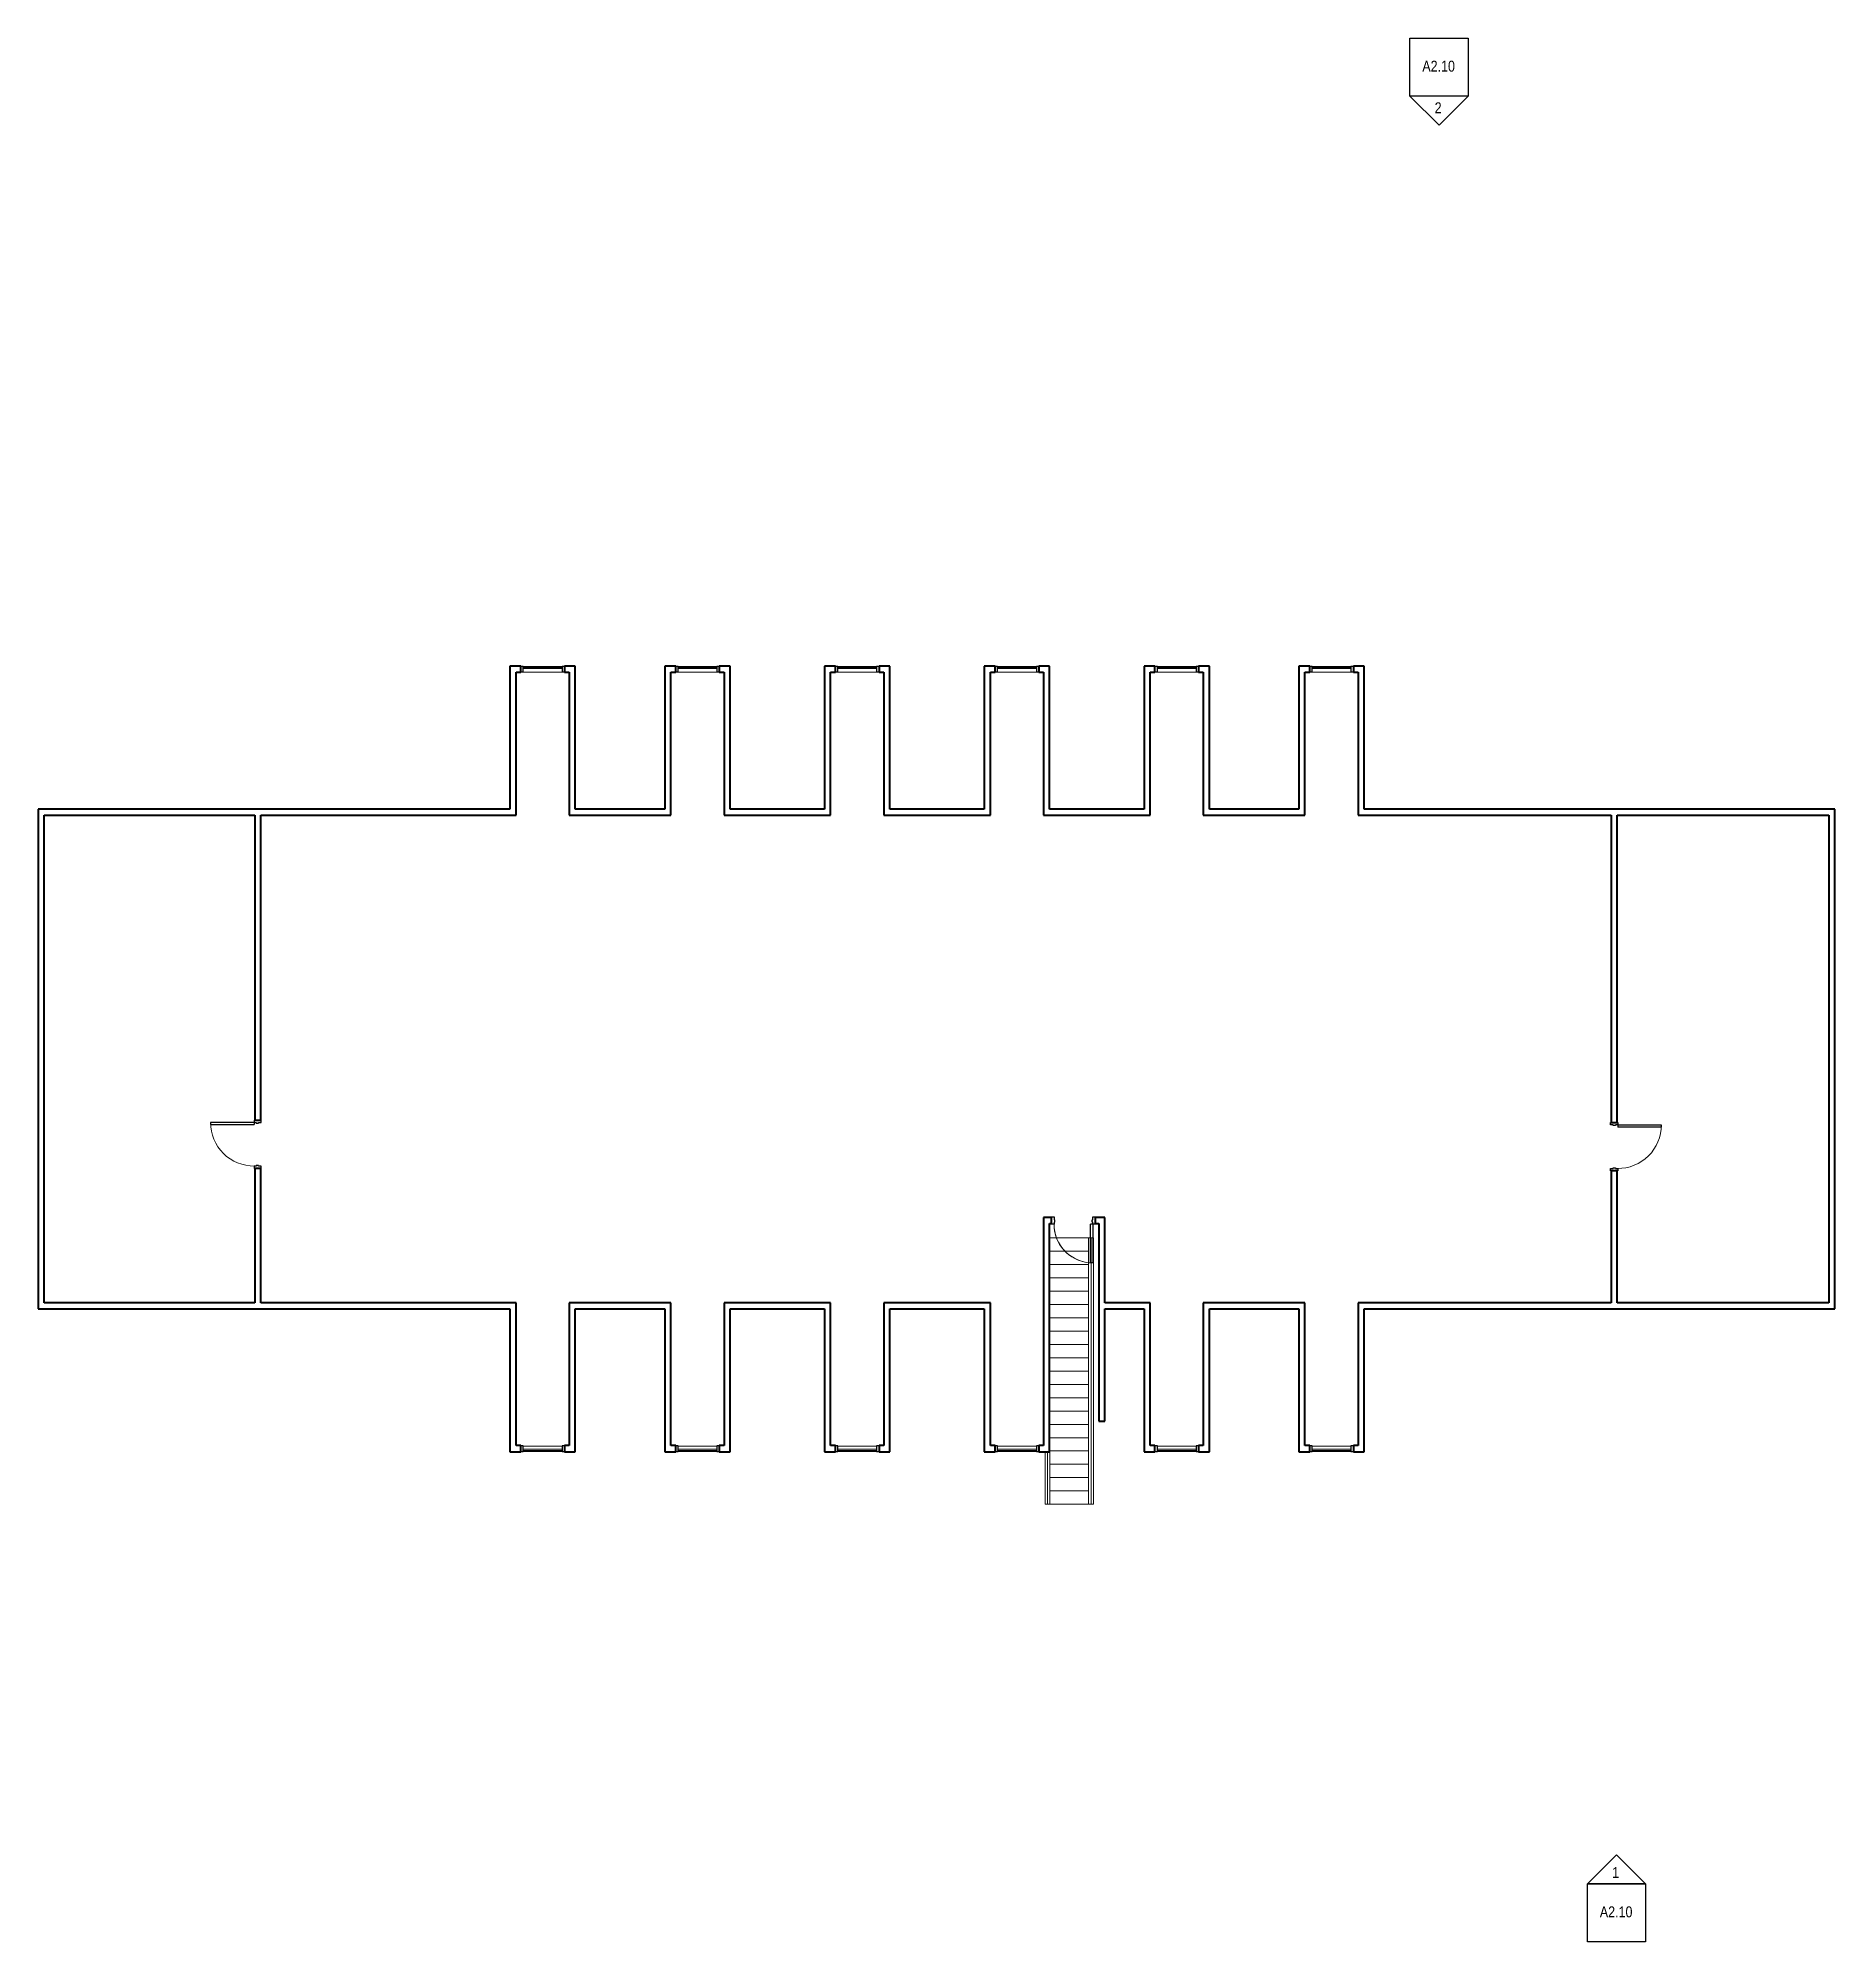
# Model space of a CAD drawing. Header units: inches. Extents: x -638 to 847, y -1455 to 118.
import ezdxf

# ---------------------------------------------------------------- set-up
doc = ezdxf.new("R2010")
doc.units = ezdxf.units.IN
doc.header["$MEASUREMENT"] = 0
for name, color, linetype, lineweight in [('A-DOOR', 31, 'Continuous', 15), ('A-DOOR-FRAM', 31, 'Continuous', 25), ('A-FLOR-HRAL', 11, 'Continuous', 9), ('A-GLAZ-CURT', 52, 'Continuous', 9), ('A-GLAZ-CWMG', 51, 'Continuous', 9), ('G-ANNO-SYMB', 111, 'Continuous', 9), ('I-WALL', 2, 'Continuous', 15), ('S-STRS', 31, 'Continuous', 9)]:
    doc.layers.add(name, color=color, linetype=linetype, lineweight=lineweight)
doc.styles.add('Arial Narrow', font='ARIALN.TTF', dxfattribs={"height": 9})

# ---------------------------------------------------------------- blocks, each defined once
blk = doc.blocks.new('System Panel - zGlazed-5157346-LEVEL 3 - Map Export')
at = {"layer": 'A-GLAZ-CURT', "lineweight": 15}
for p, q in [((16, 1.5), (-16, 1.5)), ((-16, 1.5), (-16, 0.5)), ((-16, 0.5), (16, 0.5)), ((16, 0.5), (16, 1.5))]:
    blk.add_line(p, q, dxfattribs=at)
blk = doc.blocks.new('Rectangular Mullion - 4 1_2_ x 2_ Rectangular_CE_-5157345-LEVEL 3 - Map Export')
at = {"layer": 'A-GLAZ-CWMG'}
for p, q in [((414.9, -1045), (446.9, -1045)), ((414.9, -1049.5), (446.9, -1049.5))]:
    blk.add_line(p, q, dxfattribs=at)
blk = doc.blocks.new('Rectangular Mullion - 4 1_2_ x 2_ Rectangular_CE_-5157312-LEVEL 3 - Map Export')
at = {"layer": 'A-GLAZ-CWMG', "lineweight": 25}
for p, q in [((-2, 2.25), (0, 2.25)), ((-2, -2.25), (-2, 2.25)), ((0, 2.25), (0, -2.25)), ((0, -2.25), (-2, -2.25))]:
    blk.add_line(p, q, dxfattribs=at)
blk = doc.blocks.new('Rectangular Mullion - 4 1_2_ x 2_ Rectangular_CE_-5157313-LEVEL 3 - Map Export')
at = {"layer": 'A-GLAZ-CWMG', "lineweight": 25}
for p, q in [((0, 2.25), (-2, 2.25)), ((-2, 2.25), (-2, -2.25)), ((0, -2.25), (0, 2.25)), ((-2, -2.25), (0, -2.25))]:
    blk.add_line(p, q, dxfattribs=at)
blk = doc.blocks.new('System Panel - zGlazed-5158016-LEVEL 3 - Map Export')
at = {"layer": 'A-GLAZ-CURT', "lineweight": 15}
for p, q in [((16, -0.5), (-16, -0.5)), ((-16, -0.5), (-16, -1.5)), ((-16, -1.5), (16, -1.5)), ((16, -1.5), (16, -0.5))]:
    blk.add_line(p, q, dxfattribs=at)
blk = doc.blocks.new('Rectangular Mullion - 4 1_2_ x 2_ Rectangular_CE_-5158015-LEVEL 3 - Map Export')
at = {"layer": 'A-GLAZ-CWMG'}
for p, q in [((414.9, -401), (446.9, -401)), ((414.9, -405.5), (446.9, -405.5))]:
    blk.add_line(p, q, dxfattribs=at)
blk = doc.blocks.new('Rectangular Mullion - 4 1_2_ x 2_ Rectangular_CE_-5158017-LEVEL 3 - Map Export')
at = {"layer": 'A-GLAZ-CWMG', "lineweight": 25}
for p, q in [((-2, 2.25), (0, 2.25)), ((-2, -2.25), (-2, 2.25)), ((0, 2.25), (0, -2.25)), ((0, -2.25), (-2, -2.25))]:
    blk.add_line(p, q, dxfattribs=at)
blk = doc.blocks.new('Rectangular Mullion - 4 1_2_ x 2_ Rectangular_CE_-5158018-LEVEL 3 - Map Export')
at = {"layer": 'A-GLAZ-CWMG', "lineweight": 25}
for p, q in [((0, 2.25), (-2, 2.25)), ((-2, 2.25), (-2, -2.25)), ((0, -2.25), (0, 2.25)), ((-2, -2.25), (0, -2.25))]:
    blk.add_line(p, q, dxfattribs=at)
blk = doc.blocks.new('Door-Single_CE_ - HM Door-2_ HM Frame-5188854-LEVEL 3 - Map Export')
at = {"layer": 'A-DOOR'}
for p, q in [((16.25, -39), (16.25, -3)), ((16.25, -3), (18, -3)), ((18, -3), (18, -39)), ((18, -39), (16.25, -39))]:
    blk.add_line(p, q, dxfattribs=at)
at = {"layer": 'A-DOOR', "lineweight": 25}
for p, q in [((16.25, -39), (16.25, -3)), ((18, -3), (16.25, -3)), ((18, -3), (18, -39)), ((18, -39), (16.25, -39))]:
    blk.add_line(p, q, dxfattribs=at)
at = {"layer": 'A-DOOR', "lineweight": 9}
blk.add_arc((18, -3), 36, 179.5, 270, dxfattribs=at)
blk.add_arc((18, -3), 36, 179.5, 270, dxfattribs=at)
blk.add_arc((18, -3), 36, 179.5, 270, dxfattribs=at)
blk.add_arc((18, -3), 36, 179.5, 270, dxfattribs=at)
at = {"layer": 'A-DOOR-FRAM'}
for p, q in [((-20, 3), (-18, 3)), ((-20, -3), (-20, 3)), ((-18, 3), (-18, 0.75)), ((-18, 0.75), (-17.5, 0.75)), ((-17.5, 0.75), (-17.5, -1.25)), ((17.5, 0.75), (18, 0.75)), ((17.5, -1.25), (17.5, 0.75)), ((18, 3), (20, 3)), ((18, 0.75), (18, 3)), ((20, 3), (20, -3)), ((-18, -3), (-20, -3)), ((-18, -1.25), (-18, -3)), ((-17.5, -1.25), (-18, -1.25)), ((18, -1.25), (17.5, -1.25)), ((18, -3), (18, -1.25)), ((20, -3), (18, -3))]:
    blk.add_line(p, q, dxfattribs=at)
blk = doc.blocks.new('Door-Single_CE_ - HM Door-2_ HM Frame-5188851-LEVEL 3 - Map Export')
at = {"layer": 'A-DOOR'}
for p, q in [((18, 39), (16.25, 39)), ((16.25, 39), (16.25, 3)), ((18, 3), (18, 39)), ((16.25, 3), (18, 3))]:
    blk.add_line(p, q, dxfattribs=at)
at = {"layer": 'A-DOOR', "lineweight": 25}
for p, q in [((18, 39), (16.25, 39)), ((16.25, 39), (16.25, 3)), ((18, 3), (18, 39)), ((18, 3), (16.25, 3))]:
    blk.add_line(p, q, dxfattribs=at)
at = {"layer": 'A-DOOR', "lineweight": 9}
blk.add_arc((18, 3), 36, 90, 180.5, dxfattribs=at)
blk.add_arc((18, 3), 36, 90, 180.5, dxfattribs=at)
blk.add_arc((18, 3), 36, 90, 180.5, dxfattribs=at)
blk.add_arc((18, 3), 36, 90, 180.5, dxfattribs=at)
at = {"layer": 'A-DOOR-FRAM'}
for p, q in [((-18, 3), (-20, 3)), ((-20, 3), (-20, -3)), ((-18, 1.25), (-18, 3)), ((-17.5, 1.25), (-18, 1.25)), ((-17.5, -0.75), (-17.5, 1.25)), ((18, 1.25), (17.5, 1.25)), ((17.5, 1.25), (17.5, -0.75)), ((20, 3), (18, 3)), ((18, 3), (18, 1.25)), ((20, -3), (20, 3)), ((-20, -3), (-18, -3)), ((-18, -3), (-18, -0.75)), ((-18, -0.75), (-17.5, -0.75)), ((17.5, -0.75), (18, -0.75)), ((18, -0.75), (18, -3)), ((18, -3), (20, -3))]:
    blk.add_line(p, q, dxfattribs=at)
blk = doc.blocks.new('Door-Single_CE_ - HM Door-2_ HM Frame-5188855-LEVEL 3 - Map Export')
at = {"layer": 'A-DOOR'}
for p, q in [((14.2, -14.4), (14.2, -3)), ((14.2, -3), (16, -3)), ((16, -3), (16, -14.4)), ((16, -16.9), (16, -35)), ((16, -35), (14.6, -35))]:
    blk.add_line(p, q, dxfattribs=at)
at = {"layer": 'A-DOOR', "lineweight": 25}
for p, q in [((14.2, -35), (14.2, -3)), ((16, -3), (14.2, -3)), ((16, -3), (16, -35)), ((16, -35), (14.2, -35))]:
    blk.add_line(p, q, dxfattribs=at)
at = {"layer": 'A-DOOR', "lineweight": 9}
for start, end in [(179.5, 263.9402), (179.5, 263.9402), (179.4697, 270), (179.4697, 270), (267.5336, 270), (267.5336, 270)]:
    blk.add_arc((16, -3), 32, start, end, dxfattribs=at)
at = {"layer": 'A-DOOR-FRAM'}
for p, q in [((-18, 3), (-16, 3)), ((-18, -3), (-18, 3)), ((-16, 3), (-16, 0.7)), ((-16, 0.7), (-15.5, 0.7)), ((-15.5, 0.7), (-15.5, -1.3)), ((15.5, 0.7), (16, 0.7)), ((15.5, -1.3), (15.5, 0.7)), ((16, 3), (18, 3)), ((16, 0.7), (16, 3)), ((18, 3), (18, -3)), ((-16, -3), (-18, -3)), ((-16, -1.3), (-16, -3)), ((-15.5, -1.3), (-16, -1.3)), ((16, -1.3), (15.5, -1.3)), ((16, -3), (16, -1.3)), ((18, -3), (16, -3))]:
    blk.add_line(p, q, dxfattribs=at)
blk = doc.blocks.new('Railing - Railing-5159730-LEVEL 3 - Map Export')
at = {"layer": 'A-FLOR-HRAL'}
for p, q in [((230.1, -873.1), (232.1, -873.1)), ((230.1, -1093.1), (230.1, -873.1)), ((232.1, -1093.1), (232.1, -873.1)), ((232.1, -1093.1), (230.1, -1093.1))]:
    blk.add_line(p, q, dxfattribs=at)
blk = doc.blocks.new('Railing - Railing-5159734-LEVEL 3 - Map Export')
at = {"layer": 'A-FLOR-HRAL'}
for p, q in [((197.9, -873.1), (198.1, -873.1)), ((198.1, -1093.1), (198.1, -873.1)), ((196.1, -1093.1), (196.1, -1049.7)), ((198.1, -1093.1), (196.1, -1093.1))]:
    blk.add_line(p, q, dxfattribs=at)
blk = doc.blocks.new('Elevation - Detail Number_CE_-134675-LEVEL 3 - Map Export')
at = {"layer": 'G-ANNO-SYMB', "lineweight": 25}
for p, q in [((-0.25, -0.25), (-0.25, 0.25)), ((-0.25, 0.25), (0.25, 0.25)), ((0.25, 0.25), (0.25, -0.25)), ((0.25, -0.25), (-0.25, -0.25))]:
    blk.add_line(p, q, dxfattribs=at)
blk = doc.blocks.new('Elevation - Detail Number_CE_-46063-LEVEL 3 - Map Export')
at = {"layer": 'G-ANNO-SYMB', "lineweight": 25}
for p, q in [((0, 0.25), (-0.25, 0)), ((0.25, 0), (0, 0.25)), ((-0.25, 0), (0.25, 0))]:
    blk.add_line(p, q, dxfattribs=at)

msp = doc.modelspace()

# ---------------------------------------------------------------- linework, layer by layer
at = {"layer": 'I-WALL', "lineweight": 40}
for p, q in [((-239.1, -400.7), (-248.1, -400.7)), ((-248.1, -400.7), (-248.1, -518.7)), ((-243.1, -405.7), (-239.1, -405.7)), ((-243.1, -523.7), (-243.1, -405.7)), ((-239.1, -405.7), (-239.1, -400.7)), ((-194.1, -400.7), (-203.1, -400.7)), ((-203.1, -400.7), (-203.1, -405.7)), ((-203.1, -405.7), (-199.1, -405.7)), ((-199.1, -405.7), (-199.1, -523.7)), ((-194.1, -518.7), (-194.1, -400.7)), ((-111.1, -400.7), (-120.1, -400.7)), ((-120.1, -400.7), (-120.1, -518.7)), ((-115.1, -405.7), (-111.1, -405.7)), ((-115.1, -523.7), (-115.1, -405.7)), ((-111.1, -405.7), (-111.1, -400.7)), ((-66.1, -400.7), (-75.1, -400.7)), ((-75.1, -400.7), (-75.1, -405.7)), ((-75.1, -405.7), (-71.1, -405.7)), ((-71.1, -405.7), (-71.1, -523.7)), ((-66.1, -518.7), (-66.1, -400.7)), ((20.9, -400.7), (11.9, -400.7)), ((11.9, -400.7), (11.9, -518.7)), ((16.9, -405.7), (20.9, -405.7)), ((16.9, -523.7), (16.9, -405.7)), ((20.9, -405.7), (20.9, -400.7)), ((65.9, -400.7), (56.9, -400.7)), ((56.9, -400.7), (56.9, -405.7)), ((56.9, -405.7), (60.9, -405.7)), ((60.9, -405.7), (60.9, -523.7)), ((65.9, -518.7), (65.9, -400.7)), ((152.9, -400.7), (143.9, -400.7)), ((143.9, -400.7), (143.9, -518.7)), ((148.9, -405.7), (152.9, -405.7)), ((148.9, -523.7), (148.9, -405.7)), ((152.9, -405.7), (152.9, -400.7)), ((197.9, -400.7), (188.9, -400.7)), ((188.9, -400.7), (188.9, -405.7)), ((188.9, -405.7), (192.9, -405.7)), ((192.9, -405.7), (192.9, -523.7)), ((197.9, -518.7), (197.9, -400.7)), ((284.9, -400.7), (275.9, -400.7)), ((275.9, -400.7), (275.9, -518.7)), ((280.9, -405.7), (284.9, -405.7)), ((280.9, -523.7), (280.9, -405.7)), ((284.9, -405.7), (284.9, -400.7)), ((329.9, -400.7), (320.9, -400.7)), ((320.9, -400.7), (320.9, -405.7)), ((320.9, -405.7), (324.9, -405.7)), ((324.9, -405.7), (324.9, -523.7)), ((329.9, -518.7), (329.9, -400.7)), ((412.9, -400.7), (403.9, -400.7)), ((403.9, -400.7), (403.9, -518.7)), ((408.9, -405.7), (412.9, -405.7)), ((408.9, -523.7), (408.9, -405.7)), ((412.9, -405.7), (412.9, -400.7)), ((457.9, -400.7), (448.9, -400.7)), ((448.9, -400.7), (448.9, -405.7)), ((448.9, -405.7), (452.9, -405.7)), ((452.9, -405.7), (452.9, -523.7)), ((457.9, -518.7), (457.9, -400.7)), ((-638.1, -518.7), (-638.1, -931.7)), ((-248.1, -518.7), (-638.1, -518.7)), ((-120.1, -518.7), (-194.1, -518.7)), ((11.9, -518.7), (-66.1, -518.7)), ((143.9, -518.7), (65.9, -518.7)), ((275.9, -518.7), (197.9, -518.7)), ((403.9, -518.7), (329.9, -518.7)), ((846.9, -518.7), (457.9, -518.7)), ((846.9, -931.7), (846.9, -518.7)), ((-633.1, -926.7), (-633.1, -523.7)), ((-633.1, -523.7), (-459.1, -523.7)), ((-459.1, -523.7), (-459.1, -775.7)), ((-454.1, -523.7), (-243.1, -523.7)), ((-454.1, -775.7), (-454.1, -523.7)), ((-199.1, -523.7), (-115.1, -523.7)), ((-71.1, -523.7), (16.9, -523.7)), ((60.9, -523.7), (148.9, -523.7)), ((192.9, -523.7), (280.9, -523.7)), ((324.9, -523.7), (408.9, -523.7)), ((452.9, -523.7), (661.9, -523.7)), ((661.9, -523.7), (661.9, -777.7)), ((666.9, -523.7), (841.9, -523.7)), ((666.9, -777.7), (666.9, -523.7)), ((841.9, -523.7), (841.9, -926.7)), ((-459.1, -775.7), (-454.1, -775.7)), ((661.9, -777.7), (666.9, -777.7)), ((-454.1, -815.7), (-459.1, -815.7)), ((-459.1, -815.7), (-459.1, -926.7)), ((-454.1, -926.7), (-454.1, -815.7)), ((666.9, -817.7), (661.9, -817.7)), ((661.9, -817.7), (661.9, -926.7)), ((666.9, -926.7), (666.9, -817.7)), ((192.9, -856.2), (192.9, -1044.7)), ((199.5, -856.2), (192.9, -856.2)), ((197.9, -1049.7), (197.9, -861.2)), ((197.9, -861.2), (199.5, -861.2)), ((199.5, -861.2), (199.5, -856.2)), ((243.5, -856.2), (235.5, -856.2)), ((235.5, -856.2), (235.5, -861.2)), ((235.5, -861.2), (238.5, -861.2)), ((238.5, -861.2), (238.5, -1024.5)), ((243.5, -926.7), (243.5, -856.2)), ((-459.1, -926.7), (-633.1, -926.7)), ((-243.1, -926.7), (-454.1, -926.7)), ((-243.1, -1044.7), (-243.1, -926.7)), ((-115.1, -926.7), (-199.1, -926.7)), ((-199.1, -926.7), (-199.1, -1044.7)), ((-115.1, -1044.7), (-115.1, -926.7)), ((-71.1, -926.7), (-71.1, -1044.7)), ((16.9, -926.7), (-71.1, -926.7)), ((16.9, -1044.7), (16.9, -926.7)), ((148.9, -926.7), (60.9, -926.7)), ((60.9, -926.7), (60.9, -1044.7)), ((148.9, -1044.7), (148.9, -926.7)), ((280.9, -926.7), (243.5, -926.7)), ((280.9, -1044.7), (280.9, -926.7)), ((408.9, -926.7), (324.9, -926.7)), ((324.9, -926.7), (324.9, -1044.7)), ((408.9, -1044.7), (408.9, -926.7)), ((661.9, -926.7), (452.9, -926.7)), ((452.9, -926.7), (452.9, -1044.7)), ((841.9, -926.7), (666.9, -926.7)), ((-638.1, -931.7), (-248.1, -931.7)), ((-248.1, -931.7), (-248.1, -1049.7)), ((-194.1, -931.7), (-120.1, -931.7)), ((-194.1, -1049.7), (-194.1, -931.7)), ((-120.1, -931.7), (-120.1, -1049.7)), ((-66.1, -1049.7), (-66.1, -931.7)), ((-66.1, -931.7), (11.9, -931.7)), ((11.9, -931.7), (11.9, -1049.7)), ((65.9, -931.7), (143.9, -931.7)), ((65.9, -1049.7), (65.9, -931.7)), ((143.9, -931.7), (143.9, -1049.7)), ((243.5, -931.7), (275.9, -931.7)), ((243.5, -1024.5), (243.5, -931.7)), ((275.9, -931.7), (275.9, -1049.7)), ((329.9, -931.7), (403.9, -931.7)), ((329.9, -1049.7), (329.9, -931.7)), ((403.9, -931.7), (403.9, -1049.7)), ((457.9, -931.7), (846.9, -931.7)), ((457.9, -1049.7), (457.9, -931.7)), ((238.5, -1024.5), (243.5, -1024.5)), ((-248.1, -1049.7), (-239.1, -1049.7)), ((-239.1, -1044.7), (-243.1, -1044.7)), ((-239.1, -1049.7), (-239.1, -1044.7)), ((-199.1, -1044.7), (-203.1, -1044.7)), ((-203.1, -1044.7), (-203.1, -1049.7)), ((-203.1, -1049.7), (-194.1, -1049.7)), ((-120.1, -1049.7), (-111.1, -1049.7)), ((-111.1, -1044.7), (-115.1, -1044.7)), ((-111.1, -1049.7), (-111.1, -1044.7)), ((-71.1, -1044.7), (-75.1, -1044.7)), ((-75.1, -1044.7), (-75.1, -1049.7)), ((-75.1, -1049.7), (-66.1, -1049.7)), ((11.9, -1049.7), (20.9, -1049.7)), ((20.9, -1044.7), (16.9, -1044.7)), ((20.9, -1049.7), (20.9, -1044.7)), ((60.9, -1044.7), (56.9, -1044.7)), ((56.9, -1044.7), (56.9, -1049.7)), ((56.9, -1049.7), (65.9, -1049.7)), ((143.9, -1049.7), (152.9, -1049.7)), ((152.9, -1044.7), (148.9, -1044.7)), ((152.9, -1049.7), (152.9, -1044.7)), ((192.9, -1044.7), (188.9, -1044.7)), ((188.9, -1044.7), (188.9, -1049.7)), ((188.9, -1049.7), (197.9, -1049.7)), ((275.9, -1049.7), (284.9, -1049.7)), ((284.9, -1044.7), (280.9, -1044.7)), ((284.9, -1049.7), (284.9, -1044.7)), ((324.9, -1044.7), (320.9, -1044.7)), ((320.9, -1044.7), (320.9, -1049.7)), ((320.9, -1049.7), (329.9, -1049.7)), ((403.9, -1049.7), (412.9, -1049.7)), ((412.9, -1044.7), (408.9, -1044.7)), ((412.9, -1049.7), (412.9, -1044.7)), ((452.9, -1044.7), (448.9, -1044.7)), ((448.9, -1044.7), (448.9, -1049.7)), ((448.9, -1049.7), (457.9, -1049.7))]:
    msp.add_line(p, q, dxfattribs=at)
at = {"layer": 'S-STRS'}
for p, q in [((198.1, -873.1), (230.1, -873.1)), ((234.1, -873.1), (232.1, -873.1)), ((234.1, -1093.1), (234.1, -873.1)), ((198.1, -884.1), (230.1, -884.1)), ((198.1, -895.1), (230.1, -895.1)), ((198.1, -906.1), (230.1, -906.1)), ((198.1, -917.1), (230.1, -917.1)), ((198.1, -928.1), (230.1, -928.1)), ((198.1, -939.1), (230.1, -939.1)), ((198.1, -950.1), (230.1, -950.1)), ((198.1, -961.1), (230.1, -961.1)), ((198.1, -972.1), (230.1, -972.1)), ((198.1, -983.1), (230.1, -983.1)), ((198.1, -994.1), (230.1, -994.1)), ((198.1, -1005.1), (230.1, -1005.1)), ((198.1, -1016.1), (230.1, -1016.1)), ((198.1, -1027.1), (230.1, -1027.1)), ((198.1, -1038.1), (230.1, -1038.1)), ((194.1, -1093.1), (194.1, -1049.7)), ((198.1, -1049.1), (230.1, -1049.1)), ((198.1, -1060.1), (230.1, -1060.1)), ((198.1, -1071.1), (230.1, -1071.1)), ((198.1, -1082.1), (230.1, -1082.1)), ((194.1, -1093.1), (196.1, -1093.1)), ((198.1, -1093.1), (230.1, -1093.1)), ((232.1, -1093.1), (234.1, -1093.1))]:
    msp.add_line(p, q, dxfattribs=at)

# ---------------------------------------------------------------- block references
at = {"layer": 'A-DOOR', "lineweight": 9, "rotation": 89.99999999999972}
for name, p in [('Door-Single_CE_ - HM Door-2_ HM Frame-5188851-LEVEL 3 - Map Export', (-456.6, -795.7)), ('Door-Single_CE_ - HM Door-2_ HM Frame-5188854-LEVEL 3 - Map Export', (664.4, -797.7))]:
    msp.add_blockref(name, p, dxfattribs=at)
at = {"layer": 'A-DOOR', "lineweight": 9}
msp.add_blockref('Door-Single_CE_ - HM Door-2_ HM Frame-5188855-LEVEL 3 - Map Export', (217.5, -858.7), dxfattribs=at)
at = {"layer": 'A-FLOR-HRAL'}
for name in ['Railing - Railing-5159734-LEVEL 3 - Map Export', 'Railing - Railing-5159730-LEVEL 3 - Map Export']:
    msp.add_blockref(name, (0, 0), dxfattribs=at)
at = {"layer": 'A-GLAZ-CURT', "rotation": 180}
for name, p in [('System Panel - zGlazed-5158016-LEVEL 3 - Map Export', (-221.1, -403.2)), ('System Panel - zGlazed-5158016-LEVEL 3 - Map Export', (-93.1, -403.2)), ('System Panel - zGlazed-5158016-LEVEL 3 - Map Export', (38.9, -403.2)), ('System Panel - zGlazed-5158016-LEVEL 3 - Map Export', (170.9, -403.2)), ('System Panel - zGlazed-5158016-LEVEL 3 - Map Export', (302.9, -403.2)), ('System Panel - zGlazed-5158016-LEVEL 3 - Map Export', (430.9, -403.2)), ('System Panel - zGlazed-5157346-LEVEL 3 - Map Export', (-221.1, -1047.2)), ('System Panel - zGlazed-5157346-LEVEL 3 - Map Export', (-93.1, -1047.2)), ('System Panel - zGlazed-5157346-LEVEL 3 - Map Export', (38.9, -1047.2)), ('System Panel - zGlazed-5157346-LEVEL 3 - Map Export', (170.9, -1047.2)), ('System Panel - zGlazed-5157346-LEVEL 3 - Map Export', (302.9, -1047.2)), ('System Panel - zGlazed-5157346-LEVEL 3 - Map Export', (430.9, -1047.2))]:
    msp.add_blockref(name, p, dxfattribs=at)
at = {"layer": 'A-GLAZ-CWMG', "extrusion": (0, 0, -1)}
for name, p in [('Rectangular Mullion - 4 1_2_ x 2_ Rectangular_CE_-5158017-LEVEL 3 - Map Export', (239.1, -403.2)), ('Rectangular Mullion - 4 1_2_ x 2_ Rectangular_CE_-5158017-LEVEL 3 - Map Export', (111.1, -403.2)), ('Rectangular Mullion - 4 1_2_ x 2_ Rectangular_CE_-5158017-LEVEL 3 - Map Export', (-20.9, -403.2)), ('Rectangular Mullion - 4 1_2_ x 2_ Rectangular_CE_-5158017-LEVEL 3 - Map Export', (-152.9, -403.2)), ('Rectangular Mullion - 4 1_2_ x 2_ Rectangular_CE_-5158017-LEVEL 3 - Map Export', (-284.9, -403.2)), ('Rectangular Mullion - 4 1_2_ x 2_ Rectangular_CE_-5158017-LEVEL 3 - Map Export', (-412.9, -403.2)), ('Rectangular Mullion - 4 1_2_ x 2_ Rectangular_CE_-5157312-LEVEL 3 - Map Export', (239.1, -1047.2)), ('Rectangular Mullion - 4 1_2_ x 2_ Rectangular_CE_-5157312-LEVEL 3 - Map Export', (111.1, -1047.2)), ('Rectangular Mullion - 4 1_2_ x 2_ Rectangular_CE_-5157312-LEVEL 3 - Map Export', (-20.9, -1047.2)), ('Rectangular Mullion - 4 1_2_ x 2_ Rectangular_CE_-5157312-LEVEL 3 - Map Export', (-152.9, -1047.2)), ('Rectangular Mullion - 4 1_2_ x 2_ Rectangular_CE_-5157312-LEVEL 3 - Map Export', (-284.9, -1047.2)), ('Rectangular Mullion - 4 1_2_ x 2_ Rectangular_CE_-5157312-LEVEL 3 - Map Export', (-412.9, -1047.2))]:
    msp.add_blockref(name, p, dxfattribs=at)
at = {"layer": 'A-GLAZ-CWMG'}
for name, p in [('Rectangular Mullion - 4 1_2_ x 2_ Rectangular_CE_-5158015-LEVEL 3 - Map Export', (-652, 0)), ('Rectangular Mullion - 4 1_2_ x 2_ Rectangular_CE_-5158018-LEVEL 3 - Map Export', (-203.1, -403.2)), ('Rectangular Mullion - 4 1_2_ x 2_ Rectangular_CE_-5158015-LEVEL 3 - Map Export', (-524, 0)), ('Rectangular Mullion - 4 1_2_ x 2_ Rectangular_CE_-5158018-LEVEL 3 - Map Export', (-75.1, -403.2)), ('Rectangular Mullion - 4 1_2_ x 2_ Rectangular_CE_-5158015-LEVEL 3 - Map Export', (-392, 0)), ('Rectangular Mullion - 4 1_2_ x 2_ Rectangular_CE_-5158018-LEVEL 3 - Map Export', (56.9, -403.2)), ('Rectangular Mullion - 4 1_2_ x 2_ Rectangular_CE_-5158015-LEVEL 3 - Map Export', (-260, 0)), ('Rectangular Mullion - 4 1_2_ x 2_ Rectangular_CE_-5158018-LEVEL 3 - Map Export', (188.9, -403.2)), ('Rectangular Mullion - 4 1_2_ x 2_ Rectangular_CE_-5158015-LEVEL 3 - Map Export', (-128, 0)), ('Rectangular Mullion - 4 1_2_ x 2_ Rectangular_CE_-5158018-LEVEL 3 - Map Export', (320.9, -403.2)), ('Rectangular Mullion - 4 1_2_ x 2_ Rectangular_CE_-5158015-LEVEL 3 - Map Export', (0, 0)), ('Rectangular Mullion - 4 1_2_ x 2_ Rectangular_CE_-5158018-LEVEL 3 - Map Export', (448.9, -403.2)), ('Rectangular Mullion - 4 1_2_ x 2_ Rectangular_CE_-5157345-LEVEL 3 - Map Export', (-652, 0)), ('Rectangular Mullion - 4 1_2_ x 2_ Rectangular_CE_-5157313-LEVEL 3 - Map Export', (-203.1, -1047.2)), ('Rectangular Mullion - 4 1_2_ x 2_ Rectangular_CE_-5157345-LEVEL 3 - Map Export', (-524, 0)), ('Rectangular Mullion - 4 1_2_ x 2_ Rectangular_CE_-5157313-LEVEL 3 - Map Export', (-75.1, -1047.2)), ('Rectangular Mullion - 4 1_2_ x 2_ Rectangular_CE_-5157345-LEVEL 3 - Map Export', (-392, 0)), ('Rectangular Mullion - 4 1_2_ x 2_ Rectangular_CE_-5157313-LEVEL 3 - Map Export', (56.9, -1047.2)), ('Rectangular Mullion - 4 1_2_ x 2_ Rectangular_CE_-5157345-LEVEL 3 - Map Export', (-260, 0)), ('Rectangular Mullion - 4 1_2_ x 2_ Rectangular_CE_-5157313-LEVEL 3 - Map Export', (188.9, -1047.2)), ('Rectangular Mullion - 4 1_2_ x 2_ Rectangular_CE_-5157345-LEVEL 3 - Map Export', (-128, 0)), ('Rectangular Mullion - 4 1_2_ x 2_ Rectangular_CE_-5157313-LEVEL 3 - Map Export', (320.9, -1047.2)), ('Rectangular Mullion - 4 1_2_ x 2_ Rectangular_CE_-5157345-LEVEL 3 - Map Export', (0, 0)), ('Rectangular Mullion - 4 1_2_ x 2_ Rectangular_CE_-5157313-LEVEL 3 - Map Export', (448.9, -1047.2))]:
    msp.add_blockref(name, p, dxfattribs=at)
at = {"layer": 'G-ANNO-SYMB', "lineweight": 25, "xscale": 95.99999999999994, "yscale": 95.99999999999994, "zscale": 95.99999999999994, "rotation": 180}
for name, p in [('Elevation - Detail Number_CE_-134675-LEVEL 3 - Map Export', (519.7, 94.3)), ('Elevation - Detail Number_CE_-46063-LEVEL 3 - Map Export', (519.7, 70.3)), ('Elevation - Detail Number_CE_-134675-LEVEL 3 - Map Export', (666.4, -1430.7))]:
    msp.add_blockref(name, p, dxfattribs=at)
at = {"layer": 'G-ANNO-SYMB', "lineweight": 25, "extrusion": (0, 0, -1), "xscale": 95.99999999999994, "yscale": 95.99999999999994, "zscale": 95.99999999999994}
msp.add_blockref('Elevation - Detail Number_CE_-46063-LEVEL 3 - Map Export', (-666.4, -1406.7), dxfattribs=at)

# ---------------------------------------------------------------- next in the draw order: texts
at = {"layer": 'G-ANNO-SYMB', "char_height": 9, "attachment_point": 1, "style": 'Arial Narrow', "bg_fill": 3, "box_fill_scale": 1.25, "bg_fill_color": 9, "bg_fill_true_color": 13158600, "bg_fill_transparency": 0}
for s, insert, width in [('A2.10', (505.9, 99.6), 33.027), ('2', (516.1, 65.2), 6.969), ('1', (662.8, -1392.9), 6.969), ('A2.10', (652.6, -1425.4), 33.027)]:
    msp.add_mtext(s, dxfattribs=dict(at, insert=insert, width=width))

doc.saveas('drawing.dxf')
